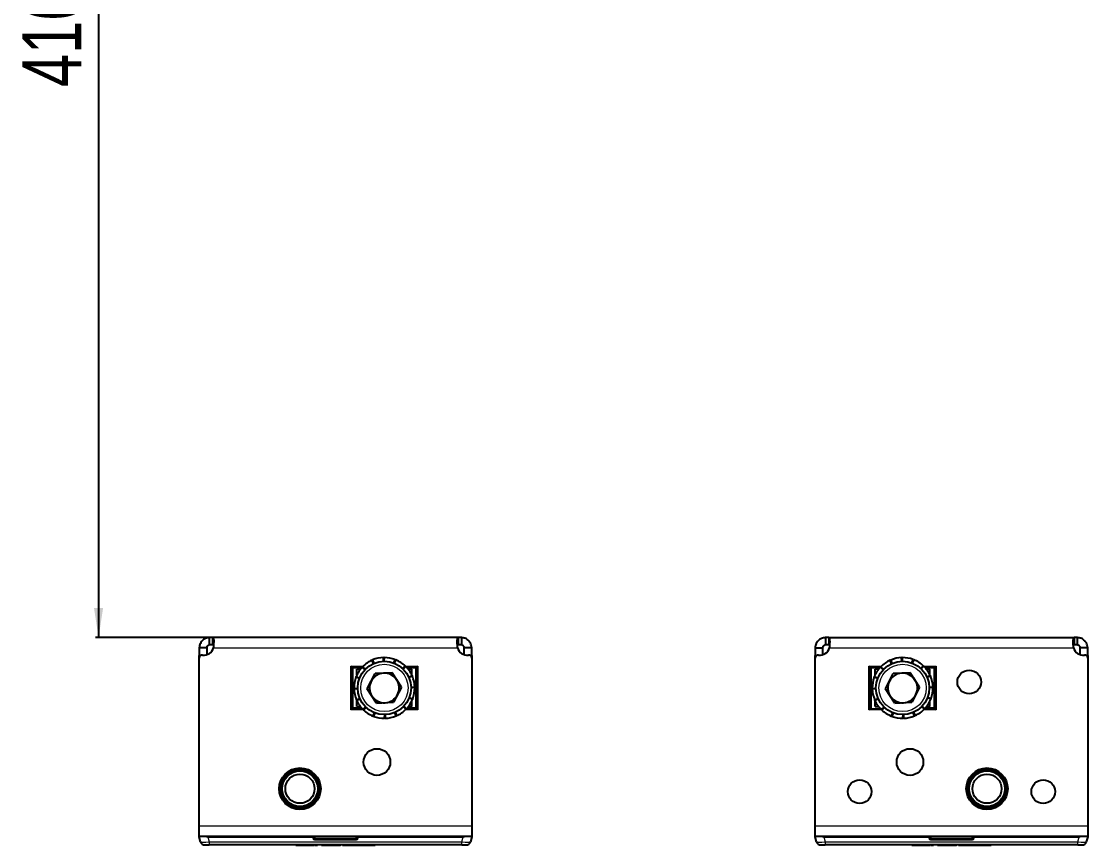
# Model space of a CAD drawing. Header units: millimetres. Extents: x 0 to 1405, y -357 to 584.
# Drawn here: x 3.3 to 363.4, y -356.9 to -78.7 of the extents above; entities that cross this region are included whole.
import ezdxf

# ---------------------------------------------------------------- set-up
doc = ezdxf.new("R2010")
doc.units = ezdxf.units.MM
doc.layers.add('FORMAT', color=7, linetype='Continuous')
doc.styles.add('SLDTEXTSTYLE0', font='TXT', dxfattribs={"width": 0.75})
doc.dimstyles.new('SLDDIMSTYLE0', dxfattribs={"dimtxt": 20, "dimasz": 10, "dimexe": 0, "dimexo": 0.0625, "dimgap": 5, "dimtad": 2, "dimdec": 1, "dimrnd": 1e-09, "dimzin": 12, "dimdsep": 46, "dimtxsty": 'SLDTEXTSTYLE0', "dimsah": 1, "dimcen": 0.09, "dimadec": 0, "dimazin": 3, "dimtfac": 1, "dimtofl": 0, "dimtmove": 0, "dimatfit": 3, "dimfxl": 0, "dimfrac": 2, "dimtolj": 1, "dimtzin": 12, "dimarcsym": 0})

# ---------------------------------------------------------------- blocks, each defined once
blk = doc.blocks.new('_D_6')
at = {"layer": 'FORMAT'}
for p, q in [((67.96, 129.29), (28.38, 129.29)), ((29.38, 129.29), (29.38, -286.71)), ((67.96, -286.71), (28.38, -286.71))]:
    blk.add_line(p, q, dxfattribs=at)
for points in [[(29.38, 129.29), (27.84, 119.29), (30.92, 119.29)], [(29.38, -286.71), (30.92, -276.71), (27.84, -276.71)]]:
    blk.add_solid(points, dxfattribs=at)
at = {"layer": 'FORMAT', "insert": (3.6, -100.88), "char_height": 20, "attachment_point": 1, "rotation": 90, "style": 'SLDTEXTSTYLE0'}
blk.add_mtext('416', dxfattribs=at)

msp = doc.modelspace()

# ---------------------------------------------------------------- linework, layer by layer
at = {"color": 7, "linetype": 'Continuous', "lineweight": 25}
for p, q in [((66.89, -289.21), (66.89, -286.71)), ((67.97, -286.71), (66.89, -286.71)), ((67.97, -289.21), (67.97, -286.71)), ((150.8, -286.71), (67.97, -286.71)), ((150.8, -286.71), (150.8, -289.21)), ((151.89, -286.71), (150.8, -286.71)), ((151.89, -286.71), (151.89, -289.21)), ((274.89, -286.71), (274.89, -289.21)), ((275.97, -286.71), (274.89, -286.71)), ((275.97, -286.71), (275.97, -289.21)), ((275.97, -286.71), (358.8, -286.71)), ((358.8, -286.71), (358.8, -289.21)), ((359.89, -286.71), (358.8, -286.71)), ((359.89, -286.71), (359.89, -289.21)), ((65.89, -290.21), (63.39, -290.21)), ((63.39, -290.21), (63.39, -292.72)), ((65.89, -290.21), (65.89, -292.5)), ((67.97, -289.21), (66.89, -289.21)), ((151.89, -289.21), (150.8, -289.21)), ((155.39, -290.21), (152.89, -290.21)), ((152.89, -292.5), (152.89, -290.21)), ((155.39, -292.72), (155.39, -290.21)), ((271.39, -290.21), (273.89, -290.21)), ((271.39, -290.21), (271.39, -292.72)), ((273.89, -290.21), (273.89, -292.5)), ((275.97, -289.21), (274.89, -289.21)), ((359.89, -289.21), (358.8, -289.21)), ((363.39, -290.21), (360.89, -290.21)), ((360.89, -292.5), (360.89, -290.21)), ((363.39, -292.72), (363.39, -290.21)), ((63.39, -293.61), (63.39, -292.72)), ((63.39, -350.21), (63.39, -293.61)), ((122.2, -295.5), (121.69, -294.36)), ((121.92, -294.26), (122.31, -295.45)), ((125.62, -294.72), (125.58, -293.47)), ((125.83, -293.46), (125.75, -294.71)), ((129.08, -295.3), (129.53, -294.13)), ((129.76, -294.22), (129.2, -295.35)), ((155.39, -292.72), (155.39, -293.61)), ((155.39, -293.61), (155.39, -350.21)), ((271.39, -293.61), (271.39, -292.72)), ((271.39, -350.21), (271.39, -293.61)), ((297.16, -295.52), (296.64, -294.38)), ((296.87, -294.28), (297.28, -295.47)), ((300.58, -294.72), (300.54, -293.47)), ((300.79, -293.46), (300.71, -294.71)), ((304.05, -295.29), (304.48, -294.12)), ((304.72, -294.21), (304.16, -295.33)), ((363.39, -292.72), (363.39, -293.61)), ((363.39, -293.61), (363.39, -350.21)), ((114.89, -296.71), (114.54, -296.36)), ((118.4, -296.71), (114.89, -296.71)), ((114.89, -296.71), (114.89, -310.71)), ((115.24, -297.06), (114.89, -296.71)), ((116.64, -299.3), (116.64, -297.41)), ((117.8, -297.41), (116.64, -297.41)), ((119.34, -297.54), (118.43, -296.68)), ((118.54, -296.71), (118.46, -296.71)), ((118.6, -296.5), (119.42, -297.45)), ((118.89, -296.96), (118.89, -297.11)), ((119.47, -297.4), (118.89, -297.07)), ((119.46, -297.41), (119.2, -297.41)), ((128.51, -298.57), (122.74, -298.87)), ((131.65, -303.41), (128.51, -298.57)), ((132.06, -297.16), (132.92, -296.26)), ((133.1, -296.43), (132.15, -297.25)), ((133.37, -296.71), (136.89, -296.71)), ((135.14, -297.41), (133.97, -297.41)), ((135.14, -299.3), (135.14, -297.41)), ((136.89, -296.71), (136.54, -297.06)), ((137.24, -296.36), (136.89, -296.71)), ((136.89, -296.71), (136.89, -310.71)), ((289.54, -296.36), (289.89, -296.71)), ((289.89, -310.71), (289.89, -296.71)), ((289.89, -296.71), (293.4, -296.71)), ((289.89, -296.71), (290.24, -297.06)), ((291.64, -299.3), (291.64, -297.41)), ((292.8, -297.41), (291.64, -297.41)), ((294.31, -297.57), (293.4, -296.72)), ((293.57, -296.54), (294.4, -297.48)), ((293.89, -296.96), (293.89, -297.17)), ((294.46, -297.41), (294.14, -297.41)), ((303.49, -298.56), (297.73, -298.88)), ((306.65, -303.4), (303.49, -298.56)), ((307.03, -297.14), (307.88, -296.22)), ((308.06, -296.4), (307.12, -297.22)), ((311.89, -296.71), (308.37, -296.71)), ((310.14, -297.41), (308.97, -297.41)), ((310.14, -299.3), (310.14, -297.41)), ((311.54, -297.06), (311.89, -296.71)), ((311.89, -296.71), (312.24, -296.36)), ((311.89, -310.71), (311.89, -296.71)), ((117.47, -300.52), (116.3, -300.07)), ((116.4, -299.84), (117.52, -300.4)), ((120.12, -304.02), (122.74, -298.87)), ((134.1, -300.03), (135.24, -299.51)), ((135.34, -299.74), (134.15, -300.14)), ((292.46, -300.55), (291.29, -300.12)), ((291.38, -299.88), (292.5, -300.44)), ((295.12, -304.03), (297.73, -298.88)), ((309.08, -299.99), (310.22, -299.47)), ((310.32, -299.7), (309.13, -300.1)), ((115.64, -303.77), (116.89, -303.85)), ((116.89, -303.98), (115.64, -304.01)), ((123.27, -308.86), (120.12, -304.02)), ((131.65, -303.41), (129.03, -308.55)), ((134.88, -303.45), (136.13, -303.41)), ((136.14, -303.66), (134.88, -303.57)), ((290.64, -303.81), (291.89, -303.89)), ((291.89, -304.02), (290.64, -304.06)), ((298.28, -308.86), (295.12, -304.03)), ((306.65, -303.4), (304.04, -308.55)), ((309.88, -303.41), (311.13, -303.36)), ((311.14, -303.61), (309.88, -303.53)), ((116.44, -307.68), (117.63, -307.29)), ((117.68, -307.4), (116.54, -307.91)), ((116.64, -310.01), (116.64, -308.13)), ((123.27, -308.86), (129.03, -308.55)), ((135.38, -307.59), (134.25, -307.03)), ((134.3, -306.91), (135.47, -307.36)), ((135.14, -310.01), (135.14, -308.13)), ((291.45, -307.73), (292.64, -307.32)), ((292.69, -307.44), (291.56, -307.96)), ((291.64, -310.01), (291.64, -308.13)), ((298.28, -308.86), (304.04, -308.55)), ((310.39, -307.54), (309.27, -306.99)), ((309.31, -306.87), (310.48, -307.31)), ((310.14, -310.01), (310.14, -308.13)), ((114.89, -310.71), (114.54, -311.06)), ((115.24, -310.36), (114.89, -310.71)), ((114.89, -310.71), (118.4, -310.71)), ((116.64, -310.01), (117.8, -310.01)), ((118.67, -311), (119.62, -310.17)), ((119.71, -310.26), (118.85, -311.17)), ((122.01, -313.2), (122.57, -312.08)), ((122.69, -312.13), (122.24, -313.29)), ((125.94, -313.96), (126.03, -312.71)), ((126.15, -312.71), (126.19, -313.96)), ((129.86, -313.16), (129.46, -311.97)), ((129.57, -311.92), (130.09, -313.06)), ((132.3, -310.02), (132.89, -310.36)), ((132.31, -310.01), (132.57, -310.01)), ((133.17, -310.92), (132.35, -309.98)), ((132.43, -309.89), (133.34, -310.74)), ((132.89, -310.46), (132.89, -310.31)), ((133.31, -310.71), (133.24, -310.71)), ((136.89, -310.71), (133.37, -310.71)), ((133.97, -310.01), (135.14, -310.01)), ((136.89, -310.71), (136.54, -310.36)), ((137.24, -311.06), (136.89, -310.71)), ((289.54, -311.06), (289.89, -310.71)), ((289.89, -310.71), (293.4, -310.71)), ((291.64, -310.01), (292.8, -310.01)), ((293.71, -311.03), (294.65, -310.2)), ((294.74, -310.29), (293.89, -311.2)), ((297.06, -313.22), (297.61, -312.1)), ((297.73, -312.14), (297.29, -313.31)), ((300.99, -313.96), (301.07, -312.71)), ((301.19, -312.71), (301.23, -313.96)), ((304.9, -313.14), (304.5, -311.96)), ((304.61, -311.91), (305.13, -313.04)), ((307.31, -310.01), (307.63, -310.01)), ((308.2, -310.89), (307.38, -309.95)), ((307.46, -309.86), (308.38, -310.71)), ((307.89, -310.46), (307.89, -310.25)), ((308.37, -310.71), (311.89, -310.71)), ((308.97, -310.01), (310.14, -310.01)), ((311.54, -310.36), (311.89, -310.71)), ((311.89, -310.71), (312.24, -311.06)), ((63.39, -353.71), (63.39, -350.21)), ((155.39, -350.21), (155.39, -353.71)), ((271.39, -353.71), (271.39, -350.21)), ((363.39, -350.21), (363.39, -353.71)), ((63.39, -353.91), (63.39, -353.71)), ((63.39, -353.71), (155.39, -353.71)), ((63.84, -355.6), (63.39, -353.91)), ((66.28, -353.91), (101.89, -353.91)), ((101.89, -353.71), (101.89, -353.91)), ((101.89, -353.91), (101.89, -354.41)), ((102.39, -354.91), (116.39, -354.91)), ((116.89, -353.71), (116.89, -353.91)), ((116.89, -354.41), (116.89, -353.91)), ((116.89, -353.91), (152.49, -353.91)), ((155.39, -353.91), (154.93, -355.6)), ((155.39, -353.71), (155.39, -353.91)), ((271.39, -353.91), (271.39, -353.71)), ((271.39, -353.71), (363.39, -353.71)), ((271.84, -355.6), (271.39, -353.91)), ((274.28, -353.91), (309.89, -353.91)), ((309.89, -353.71), (309.89, -353.91)), ((309.89, -353.91), (309.89, -354.41)), ((310.39, -354.91), (324.39, -354.91)), ((324.89, -353.71), (324.89, -353.91)), ((324.89, -354.41), (324.89, -353.91)), ((324.89, -353.91), (360.49, -353.91)), ((363.39, -353.91), (362.93, -355.6)), ((363.39, -353.71), (363.39, -353.91)), ((65.29, -356.71), (66.74, -356.71)), ((152.04, -356.71), (66.74, -356.71)), ((95.96, -356.91), (95.96, -356.71)), ((101.64, -356.91), (96.39, -356.91)), ((102.07, -356.91), (102.07, -356.71)), ((103.31, -356.91), (103.31, -356.71)), ((103.56, -356.91), (103.56, -356.71)), ((104.7, -356.91), (104.7, -356.71)), ((107.53, -356.91), (104.7, -356.91)), ((111, -356.94), (111, -356.71)), ((111.81, -356.91), (111.81, -356.71)), ((113.3, -356.91), (111.81, -356.91)), ((113.3, -356.91), (113.3, -356.71)), ((115.97, -356.91), (113.3, -356.91)), ((115.97, -356.91), (115.97, -356.71)), ((117.1, -356.91), (115.97, -356.91)), ((117.1, -356.91), (117.1, -356.71)), ((117.16, -356.91), (117.1, -356.91)), ((122.81, -356.91), (122.81, -356.71)), ((152.04, -356.71), (153.48, -356.71)), ((273.29, -356.71), (274.74, -356.71)), ((360.04, -356.71), (274.74, -356.71)), ((303.96, -356.91), (303.96, -356.71)), ((309.64, -356.91), (304.39, -356.91)), ((310.07, -356.91), (310.07, -356.71)), ((311.31, -356.91), (311.31, -356.71)), ((311.56, -356.91), (311.56, -356.71)), ((312.7, -356.91), (312.7, -356.71)), ((315.53, -356.91), (312.7, -356.91)), ((319, -356.94), (319, -356.71)), ((319.81, -356.91), (319.81, -356.71)), ((321.3, -356.91), (319.81, -356.91)), ((321.3, -356.91), (321.3, -356.71)), ((323.97, -356.91), (321.3, -356.91)), ((323.97, -356.91), (323.97, -356.71)), ((325.1, -356.91), (323.97, -356.91)), ((325.1, -356.91), (325.1, -356.71)), ((325.16, -356.91), (325.1, -356.91)), ((330.81, -356.91), (330.81, -356.71)), ((360.04, -356.71), (361.48, -356.71))]:
    msp.add_line(p, q, dxfattribs=at)
at = {"color": 8, "linetype": 'Continuous', "lineweight": 18}
for p, q in [((68.22, -290.21), (150.55, -290.21)), ((276.22, -290.21), (358.55, -290.21)), ((63.39, -292.72), (63.95, -292.72)), ((154.83, -292.72), (155.39, -292.72)), ((271.39, -292.72), (271.95, -292.72)), ((362.83, -292.72), (363.39, -292.72)), ((114.54, -296.36), (118.74, -296.36)), ((114.54, -311.06), (114.54, -296.36)), ((118.09, -297.06), (115.24, -297.06)), ((115.24, -297.06), (115.24, -310.36)), ((132.82, -296.36), (137.24, -296.36)), ((136.54, -297.06), (133.69, -297.06)), ((136.54, -310.36), (136.54, -297.06)), ((137.24, -296.36), (137.24, -311.06)), ((289.54, -296.36), (293.74, -296.36)), ((289.54, -311.06), (289.54, -296.36)), ((293.09, -297.06), (290.24, -297.06)), ((290.24, -297.06), (290.24, -310.71)), ((307.75, -296.36), (312.24, -296.36)), ((311.54, -297.06), (308.69, -297.06)), ((311.54, -310.36), (311.54, -297.06)), ((312.24, -296.36), (312.24, -311.06)), ((118.96, -311.06), (114.54, -311.06)), ((115.24, -310.36), (118.09, -310.36)), ((137.24, -311.06), (133.03, -311.06)), ((133.69, -310.36), (136.54, -310.36)), ((294.02, -311.06), (289.54, -311.06)), ((312.24, -311.06), (308.03, -311.06)), ((308.69, -310.36), (311.54, -310.36)), ((63.39, -350.21), (155.39, -350.21)), ((271.39, -350.21), (363.39, -350.21)), ((66.28, -353.91), (66.74, -355.6)), ((66.74, -355.6), (152.04, -355.6)), ((66.74, -355.6), (66.74, -356.71)), ((102.39, -354.41), (101.89, -354.41)), ((102.39, -353.71), (102.39, -354.41)), ((102.39, -354.41), (102.39, -354.91)), ((102.39, -354.41), (116.39, -354.41)), ((116.39, -354.41), (116.39, -353.71)), ((116.39, -354.41), (116.89, -354.41)), ((116.39, -354.41), (116.39, -354.91)), ((152.04, -355.6), (152.49, -353.91)), ((152.04, -356.71), (152.04, -355.6)), ((274.28, -353.91), (274.74, -355.6)), ((274.74, -355.6), (360.04, -355.6)), ((274.74, -355.6), (274.74, -356.71)), ((310.39, -354.41), (309.89, -354.41)), ((310.39, -353.71), (310.39, -354.41)), ((310.39, -354.41), (324.39, -354.41)), ((310.39, -354.41), (310.39, -354.91)), ((324.39, -354.41), (324.39, -353.71)), ((324.39, -354.41), (324.89, -354.41)), ((324.39, -354.41), (324.39, -354.91)), ((360.04, -355.6), (360.49, -353.91)), ((360.04, -356.71), (360.04, -355.6)), ((96.39, -356.91), (96.39, -356.71)), ((101.64, -356.91), (101.64, -356.71)), ((107.53, -356.91), (107.53, -356.71)), ((109.89, -356.91), (109.89, -356.71)), ((120.7, -356.91), (120.7, -356.71)), ((304.39, -356.91), (304.39, -356.71)), ((309.64, -356.91), (309.64, -356.71)), ((315.53, -356.91), (315.53, -356.71)), ((317.89, -356.91), (317.89, -356.71)), ((328.7, -356.91), (328.7, -356.71))]:
    msp.add_line(p, q, dxfattribs=at)
at = {"color": 7, "linetype": 'Continuous', "lineweight": 25}
for centre, radius in [((125.89, -303.71), 9), ((300.89, -303.71), 9), ((323.39, -301.71), 4), ((123.39, -328.71), 4.5), ((303.39, -328.71), 4.5), ((97.39, -337.71), 7), ((97.39, -337.71), 6.5), ((329.39, -337.71), 7), ((329.39, -337.71), 6.5), ((97.39, -337.71), 6), ((97.39, -337.71), 4.93), ((286.39, -338.71), 4), ((329.39, -337.71), 6), ((329.39, -337.71), 4.93), ((348.39, -338.71), 4)]:
    msp.add_circle(centre, radius, dxfattribs=at)
at = {"color": 8, "linetype": 'Continuous', "lineweight": 18}
for centre, radius in [((125.89, -303.71), 8), ((300.89, -303.71), 8), ((97.39, -337.71), 6.25), ((329.39, -337.71), 6.25)]:
    msp.add_circle(centre, radius, dxfattribs=at)
at = {"color": 7, "linetype": 'Continuous', "lineweight": 25}
for centre, radius, start, end in [((64.89, -289.14), 3.5, 263.6206, 342.1747), ((153.89, -289.14), 3.5, 197.8253, 276.3794), ((272.89, -289.14), 3.5, 263.6206, 342.1747), ((361.89, -289.14), 3.5, 197.8253, 276.3794), ((64.39, -293.61), 1, 83.6206, 180), ((125.89, -303.71), 10.25, 114.1868, 135.2909), ((125.89, -303.71), 10.25, 91.6868, 112.7909), ((125.89, -303.71), 10.25, 69.1868, 90.2909), ((125.89, -303.71), 10.25, 46.6868, 67.7909), ((154.39, -293.61), 1, 0, 96.3794), ((272.39, -293.61), 1, 83.6206, 180), ((300.89, -303.71), 10.25, 114.4505, 135.5546), ((300.89, -303.71), 10.25, 91.9505, 113.0546), ((300.89, -303.71), 10.25, 69.4505, 90.5546), ((300.89, -303.71), 10.25, 46.9505, 68.0546), ((362.39, -293.61), 1, 360, 96.3794), ((125.89, -303.71), 10.25, 136.6868, 157.7909), ((125.89, -303.71), 5, 93.0175, 153.0175), ((125.89, -303.71), 5, 33.0175, 93.0175), ((125.89, -303.71), 10.25, 24.1868, 45.2909), ((300.89, -303.71), 10.25, 136.9505, 158.0546), ((300.89, -303.71), 5, 93.1455, 153.1455), ((300.89, -303.71), 5, 33.1455, 93.1455), ((300.89, -303.71), 10.25, 24.4505, 45.5546), ((125.89, -303.71), 10.25, 159.1868, 180.2909), ((125.89, -303.71), 5, 153.0175, 213.0175), ((125.89, -303.71), 5, 333.0175, 33.0175), ((125.89, -303.71), 10.25, 1.6868, 22.7909), ((300.89, -303.71), 10.25, 159.4505, 180.5546), ((300.89, -303.71), 5, 153.1455, 213.1455), ((300.89, -303.71), 5, 333.1455, 33.1455), ((300.89, -303.71), 10.25, 1.9505, 23.0546), ((125.89, -303.71), 10.25, 181.6868, 202.7909), ((125.89, -303.71), 5, 273.0175, 333.0175), ((125.89, -303.71), 10.25, 339.1868, 0.2909), ((300.89, -303.71), 10.25, 181.9505, 203.0546), ((300.89, -303.71), 5, 273.1455, 333.1455), ((300.89, -303.71), 10.25, 339.4505, 0.5546), ((125.89, -303.71), 10.25, 204.1868, 225.2909), ((125.89, -303.71), 5, 213.0175, 273.0175), ((125.89, -303.71), 10.25, 316.6868, 337.7909), ((300.89, -303.71), 10.25, 204.4505, 225.5546), ((300.89, -303.71), 5, 213.1455, 273.1455), ((300.89, -303.71), 10.25, 316.9505, 338.0546), ((125.89, -303.71), 10.25, 226.6868, 247.7909), ((125.89, -303.71), 10.25, 271.6868, 292.7909), ((125.89, -303.71), 10.25, 294.1868, 315.2909), ((300.89, -303.71), 10.25, 226.9505, 248.0546), ((300.89, -303.71), 10.25, 271.9505, 293.0546), ((300.89, -303.71), 10.25, 294.4505, 315.5546), ((125.89, -303.71), 10.25, 249.1868, 270.2909), ((300.89, -303.71), 10.25, 249.4505, 270.5546), ((65.29, -355.21), 1.5, 195, 270), ((102.39, -354.41), 0.5, 180, 270), ((116.39, -354.41), 0.5, 270, 0), ((153.48, -355.21), 1.5, 270, 345), ((273.29, -355.21), 1.5, 195, 270), ((310.39, -354.41), 0.5, 180, 270), ((324.39, -354.41), 0.5, 270, 0), ((361.48, -355.21), 1.5, 270, 345)]:
    msp.add_arc(centre, radius, start, end, dxfattribs=at)
at = {"color": 8, "linetype": 'Continuous', "lineweight": 18}
for centre, major_axis, start_param, end_param in [((66.84, -355.21), (3, 0.38), 3.158333, 4.662092), ((151.93, -355.21), (3, -0.38), 4.762686, 6.266445), ((274.84, -355.21), (3, 0.38), 3.158333, 4.662092), ((359.93, -355.21), (3, -0.38), 4.762686, 6.266445)]:
    msp.add_ellipse(centre, major_axis=major_axis, ratio=0.123038, start_param=start_param, end_param=end_param, dxfattribs=at)
at = {"color": 7, "linetype": 'Continuous', "lineweight": 25}
for centre, major_axis, start_param, end_param in [((63.39, -342.32), (3.1, -11.57), 6.030113, 6.216148), ((155.39, -342.32), (-3.1, -11.57), 0.067037, 0.253072), ((271.39, -342.32), (3.1, -11.57), 6.030113, 6.216148), ((363.39, -342.32), (-3.1, -11.57), 0.067037, 0.253072)]:
    msp.add_ellipse(centre, major_axis=major_axis, ratio=0.250563, start_param=start_param, end_param=end_param, dxfattribs=at)
for points, knots in [([(66.89, -286.71), (66.43, -286.76), (65.62, -286.85), (64.71, -287.42), (64.12, -288.02), (63.72, -288.65), (63.44, -289.4), (63.4, -289.94), (63.39, -290.21)], [0, 0, 0, 0, 0.254149, 0.448213, 0.574908, 0.708872, 0.850468, 1, 1, 1, 1]), ([(68.22, -290.21), (68.25, -289.92), (68.3, -289.37), (68.37, -288.46), (68.4, -287.58), (68.26, -286.86), (68.07, -286.76), (67.97, -286.71)], [0, 0, 0, 0, 0.16069, 0.301312, 0.521951, 0.753573, 1, 1, 1, 1]), ([(150.8, -286.71), (150.75, -286.73), (150.65, -286.76), (150.5, -287.05), (150.4, -287.51), (150.38, -288.14), (150.4, -288.75), (150.46, -289.46), (150.52, -289.96), (150.55, -290.21)], [0, 0, 0, 0, 0.144067, 0.271276, 0.474907, 0.597997, 0.726338, 0.860245, 1, 1, 1, 1]), ([(155.39, -290.21), (155.36, -289.9), (155.31, -289.31), (154.92, -288.36), (154.2, -287.49), (153.11, -286.84), (152.3, -286.76), (151.89, -286.71)], [0, 0, 0, 0, 0.17084, 0.319217, 0.548103, 0.767822, 1, 1, 1, 1]), ([(274.89, -286.71), (274.43, -286.76), (273.62, -286.85), (272.71, -287.42), (272.12, -288.02), (271.72, -288.65), (271.44, -289.4), (271.4, -289.94), (271.39, -290.21)], [0, 0, 0, 0, 0.254149, 0.448213, 0.574908, 0.708872, 0.850468, 1, 1, 1, 1]), ([(276.22, -290.21), (276.25, -289.92), (276.3, -289.37), (276.37, -288.46), (276.4, -287.58), (276.26, -286.86), (276.07, -286.76), (275.97, -286.71)], [0, 0, 0, 0, 0.16069, 0.301312, 0.521951, 0.753573, 1, 1, 1, 1]), ([(358.8, -286.71), (358.75, -286.73), (358.65, -286.76), (358.5, -287.05), (358.4, -287.51), (358.38, -288.14), (358.4, -288.75), (358.46, -289.46), (358.52, -289.96), (358.55, -290.21)], [0, 0, 0, 0, 0.144067, 0.271276, 0.474907, 0.597997, 0.726338, 0.860245, 1, 1, 1, 1]), ([(363.39, -290.21), (363.36, -289.9), (363.31, -289.31), (362.92, -288.36), (362.2, -287.49), (361.11, -286.84), (360.3, -286.76), (359.89, -286.71)], [0, 0, 0, 0, 0.17084, 0.319217, 0.548103, 0.767822, 1, 1, 1, 1]), ([(66.89, -289.21), (66.76, -289.23), (66.55, -289.25), (66.28, -289.41), (66.1, -289.58), (65.98, -289.77), (65.9, -289.98), (65.89, -290.13), (65.89, -290.21)], [0, 0, 0, 0, 0.296302, 0.497469, 0.615497, 0.73607, 0.863114, 1, 1, 1, 1]), ([(152.89, -290.21), (152.88, -290.12), (152.87, -289.96), (152.77, -289.73), (152.66, -289.57), (152.53, -289.44), (152.39, -289.34), (152.16, -289.24), (152, -289.22), (151.89, -289.21)], [0, 0, 0, 0, 0.154359, 0.287283, 0.400435, 0.496544, 0.604314, 0.723151, 1, 1, 1, 1]), ([(274.89, -289.21), (274.76, -289.23), (274.55, -289.25), (274.28, -289.41), (274.1, -289.58), (273.98, -289.77), (273.9, -289.98), (273.89, -290.13), (273.89, -290.21)], [0, 0, 0, 0, 0.296302, 0.497469, 0.615497, 0.73607, 0.863114, 1, 1, 1, 1]), ([(360.89, -290.21), (360.88, -290.12), (360.87, -289.96), (360.77, -289.73), (360.66, -289.57), (360.53, -289.44), (360.39, -289.34), (360.16, -289.24), (360, -289.22), (359.89, -289.21)], [0, 0, 0, 0, 0.1543587, 0.2872828, 0.4004353, 0.4965437, 0.6043139, 0.7231511, 1, 1, 1, 1]), ([(121.69, -294.36), (121.72, -294.35), (121.78, -294.32), (121.86, -294.29), (121.9, -294.27), (121.92, -294.26)], [0, 0, 0, 0, 0.499981, 0.749988, 1, 1, 1, 1]), ([(125.58, -293.47), (125.63, -293.47), (125.69, -293.46), (125.77, -293.46), (125.81, -293.46), (125.83, -293.46)], [0, 0, 0, 0, 0.499981, 0.749988, 1, 1, 1, 1]), ([(129.53, -294.13), (129.57, -294.15), (129.63, -294.17), (129.7, -294.2), (129.74, -294.22), (129.76, -294.22)], [0, 0, 0, 0, 0.499981, 0.749988, 1, 1, 1, 1]), ([(296.64, -294.38), (296.68, -294.37), (296.74, -294.34), (296.81, -294.31), (296.85, -294.29), (296.87, -294.28)], [0, 0, 0, 0, 0.499981, 0.749988, 1, 1, 1, 1]), ([(300.54, -293.47), (300.58, -293.47), (300.64, -293.47), (300.72, -293.46), (300.77, -293.46), (300.79, -293.46)], [0, 0, 0, 0, 0.499981, 0.749988, 1, 1, 1, 1]), ([(304.48, -294.12), (304.52, -294.13), (304.58, -294.15), (304.66, -294.18), (304.7, -294.2), (304.72, -294.21)], [0, 0, 0, 0, 0.499981, 0.749988, 1, 1, 1, 1]), ([(118.43, -296.68), (118.46, -296.65), (118.5, -296.61), (118.56, -296.55), (118.59, -296.52), (118.6, -296.5)], [0, 0, 0, 0, 0.499981, 0.749988, 1, 1, 1, 1]), ([(132.92, -296.26), (132.95, -296.28), (132.99, -296.33), (133.05, -296.38), (133.08, -296.41), (133.1, -296.43)], [0, 0, 0, 0, 0.499981, 0.749988, 1, 1, 1, 1]), ([(293.4, -296.72), (293.42, -296.69), (293.47, -296.64), (293.52, -296.58), (293.55, -296.55), (293.57, -296.54)], [0, 0, 0, 0, 0.499981, 0.749988, 1, 1, 1, 1]), ([(307.88, -296.22), (307.91, -296.25), (307.96, -296.29), (308.02, -296.35), (308.05, -296.38), (308.06, -296.4)], [0, 0, 0, 0, 0.499981, 0.749988, 1, 1, 1, 1]), ([(116.3, -300.07), (116.32, -300.03), (116.34, -299.97), (116.37, -299.9), (116.39, -299.86), (116.4, -299.84)], [0, 0, 0, 0, 0.499981, 0.749988, 1, 1, 1, 1]), ([(135.24, -299.51), (135.25, -299.55), (135.28, -299.61), (135.31, -299.69), (135.33, -299.72), (135.34, -299.74)], [0, 0, 0, 0, 0.4999808, 0.7499881, 1, 1, 1, 1]), ([(291.29, -300.12), (291.3, -300.08), (291.32, -300.02), (291.36, -299.94), (291.37, -299.9), (291.38, -299.88)], [0, 0, 0, 0, 0.4999808, 0.7499881, 1, 1, 1, 1]), ([(310.22, -299.47), (310.23, -299.51), (310.26, -299.57), (310.29, -299.64), (310.31, -299.68), (310.32, -299.7)], [0, 0, 0, 0, 0.499981, 0.749988, 1, 1, 1, 1]), ([(115.64, -304.01), (115.64, -303.97), (115.64, -303.91), (115.64, -303.83), (115.64, -303.79), (115.64, -303.77)], [0, 0, 0, 0, 0.499981, 0.749988, 1, 1, 1, 1]), ([(136.13, -303.41), (136.13, -303.45), (136.13, -303.52), (136.14, -303.6), (136.14, -303.64), (136.14, -303.66)], [0, 0, 0, 0, 0.499981, 0.749988, 1, 1, 1, 1]), ([(290.64, -304.06), (290.64, -304.02), (290.64, -303.96), (290.64, -303.87), (290.64, -303.83), (290.64, -303.81)], [0, 0, 0, 0, 0.499981, 0.749988, 1, 1, 1, 1]), ([(311.13, -303.36), (311.13, -303.41), (311.13, -303.47), (311.13, -303.55), (311.14, -303.59), (311.14, -303.61)], [0, 0, 0, 0, 0.499981, 0.749988, 1, 1, 1, 1]), ([(116.54, -307.91), (116.52, -307.87), (116.49, -307.82), (116.46, -307.74), (116.44, -307.7), (116.44, -307.68)], [0, 0, 0, 0, 0.499981, 0.749988, 1, 1, 1, 1]), ([(135.47, -307.36), (135.45, -307.39), (135.43, -307.45), (135.4, -307.53), (135.38, -307.57), (135.38, -307.59)], [0, 0, 0, 0, 0.499981, 0.749988, 1, 1, 1, 1]), ([(291.56, -307.96), (291.54, -307.92), (291.51, -307.86), (291.48, -307.78), (291.46, -307.75), (291.45, -307.73)], [0, 0, 0, 0, 0.4999808, 0.7499881, 1, 1, 1, 1]), ([(310.48, -307.31), (310.47, -307.35), (310.45, -307.41), (310.42, -307.49), (310.4, -307.52), (310.39, -307.54)], [0, 0, 0, 0, 0.499981, 0.749988, 1, 1, 1, 1]), ([(118.85, -311.17), (118.82, -311.14), (118.78, -311.1), (118.72, -311.04), (118.69, -311.01), (118.67, -311)], [0, 0, 0, 0, 0.499981, 0.749988, 1, 1, 1, 1]), ([(122.24, -313.29), (122.2, -313.28), (122.15, -313.26), (122.07, -313.23), (122.03, -313.21), (122.01, -313.2)], [0, 0, 0, 0, 0.4999808, 0.7499881, 1, 1, 1, 1]), ([(130.09, -313.06), (130.05, -313.08), (129.99, -313.11), (129.91, -313.14), (129.88, -313.15), (129.86, -313.16)], [0, 0, 0, 0, 0.499981, 0.749988, 1, 1, 1, 1]), ([(133.34, -310.74), (133.32, -310.77), (133.27, -310.82), (133.21, -310.88), (133.19, -310.91), (133.17, -310.92)], [0, 0, 0, 0, 0.499981, 0.749988, 1, 1, 1, 1]), ([(293.89, -311.2), (293.86, -311.17), (293.81, -311.13), (293.75, -311.07), (293.72, -311.05), (293.71, -311.03)], [0, 0, 0, 0, 0.499981, 0.749988, 1, 1, 1, 1]), ([(297.29, -313.31), (297.25, -313.3), (297.19, -313.27), (297.11, -313.24), (297.07, -313.23), (297.06, -313.22)], [0, 0, 0, 0, 0.499981, 0.749988, 1, 1, 1, 1]), ([(305.13, -313.04), (305.09, -313.06), (305.03, -313.09), (304.96, -313.12), (304.92, -313.14), (304.9, -313.14)], [0, 0, 0, 0, 0.499981, 0.749988, 1, 1, 1, 1]), ([(308.38, -310.71), (308.35, -310.74), (308.3, -310.79), (308.25, -310.85), (308.22, -310.88), (308.2, -310.89)], [0, 0, 0, 0, 0.499981, 0.749988, 1, 1, 1, 1]), ([(126.19, -313.96), (126.15, -313.96), (126.08, -313.96), (126, -313.96), (125.96, -313.96), (125.94, -313.96)], [0, 0, 0, 0, 0.499981, 0.749988, 1, 1, 1, 1]), ([(301.23, -313.96), (301.19, -313.96), (301.13, -313.96), (301.05, -313.96), (301.01, -313.96), (300.99, -313.96)], [0, 0, 0, 0, 0.499981, 0.749988, 1, 1, 1, 1]), ([(96.39, -356.91), (96.33, -356.91), (96.2, -356.91), (96.06, -356.91), (95.97, -356.91), (95.96, -356.91), (95.96, -356.91)], [0, 0, 0, 0, 0.281303, 0.555629, 0.773878, 1, 1, 1, 1]), ([(102.07, -356.91), (102.06, -356.91), (102.05, -356.91), (101.93, -356.91), (101.79, -356.91), (101.69, -356.91), (101.64, -356.91)], [0, 0, 0, 0, 0.2852483, 0.5605631, 0.7771515, 1, 1, 1, 1]), ([(103.31, -356.91), (103.26, -356.91), (103.15, -356.91), (102.85, -356.91), (102.56, -356.91), (102.36, -356.91), (102.29, -356.91)], [0, 0, 0, 0, 0.255277, 0.538303, 0.854078, 1, 1, 1, 1]), ([(103.13, -356.91), (103.02, -356.91), (102.77, -356.91), (102.47, -356.91), (102.29, -356.91), (102.29, -356.91)], [0, 0, 0, 0, 0.466249, 0.997338, 1, 1, 1, 1]), ([(109.89, -356.91), (109.74, -356.91), (109.38, -356.91), (108.58, -356.91), (107.94, -356.91), (107.53, -356.91)], [0, 0, 0, 0, 0.216742, 0.489643, 1, 1, 1, 1]), ([(110.98, -356.91), (110.99, -356.91), (111.02, -356.91), (110.86, -356.91), (110.49, -356.91), (110.1, -356.91), (109.89, -356.91)], [0, 0, 0, 0, 0.061615, 0.333035, 0.637399, 1, 1, 1, 1]), ([(120.7, -356.91), (120.2, -356.91), (119.27, -356.91), (118.07, -356.91), (117.35, -356.91), (117.17, -356.91), (117.16, -356.91)], [0, 0, 0, 0, 0.3819835, 0.7133523, 0.984017, 1, 1, 1, 1]), ([(122.81, -356.91), (122.44, -356.91), (121.75, -356.91), (121.04, -356.91), (120.7, -356.91)], [0, 0, 0, 0, 0.5368, 1, 1, 1, 1]), ([(304.39, -356.91), (304.33, -356.91), (304.2, -356.91), (304.06, -356.91), (303.97, -356.91), (303.96, -356.91), (303.96, -356.91)], [0, 0, 0, 0, 0.281303, 0.555629, 0.773878, 1, 1, 1, 1]), ([(310.07, -356.91), (310.06, -356.91), (310.05, -356.91), (309.93, -356.91), (309.79, -356.91), (309.69, -356.91), (309.64, -356.91)], [0, 0, 0, 0, 0.2852483, 0.5605631, 0.7771515, 1, 1, 1, 1]), ([(311.31, -356.91), (311.26, -356.91), (311.15, -356.91), (310.85, -356.91), (310.56, -356.91), (310.36, -356.91), (310.29, -356.91)], [0, 0, 0, 0, 0.255277, 0.538303, 0.854078, 1, 1, 1, 1]), ([(311.13, -356.91), (311.02, -356.91), (310.77, -356.91), (310.47, -356.91), (310.29, -356.91), (310.29, -356.91)], [0, 0, 0, 0, 0.466249, 0.997338, 1, 1, 1, 1]), ([(317.89, -356.91), (317.74, -356.91), (317.38, -356.91), (316.58, -356.91), (315.94, -356.91), (315.53, -356.91)], [0, 0, 0, 0, 0.216742, 0.489643, 1, 1, 1, 1]), ([(318.98, -356.91), (318.99, -356.91), (319.02, -356.91), (318.86, -356.91), (318.49, -356.91), (318.1, -356.91), (317.89, -356.91)], [0, 0, 0, 0, 0.061615, 0.333035, 0.637399, 1, 1, 1, 1]), ([(328.7, -356.91), (328.2, -356.91), (327.27, -356.91), (326.07, -356.91), (325.35, -356.91), (325.17, -356.91), (325.16, -356.91)], [0, 0, 0, 0, 0.381983, 0.713352, 0.984017, 1, 1, 1, 1]), ([(330.81, -356.91), (330.44, -356.91), (329.75, -356.91), (329.04, -356.91), (328.7, -356.91)], [0, 0, 0, 0, 0.5368, 1, 1, 1, 1])]:
    msp.add_open_spline(points, degree=3, knots=knots, dxfattribs=at)

# ---------------------------------------------------------------- dimensions: what is measured, and where the dimension line sits
at = {"layer": 'FORMAT'}
dim = msp.add_linear_dim(base=(29.38, -286.71), p1=(67.97, 129.29), p2=(67.97, -286.71), angle=90, dimstyle='SLDDIMSTYLE0', dxfattribs=at)
dim.commit()
dim.dimension.update_dxf_attribs({"geometry": '_D_6', "text_midpoint": (29.38, -78.71), "dimtype": 160})

doc.saveas('drawing.dxf')
